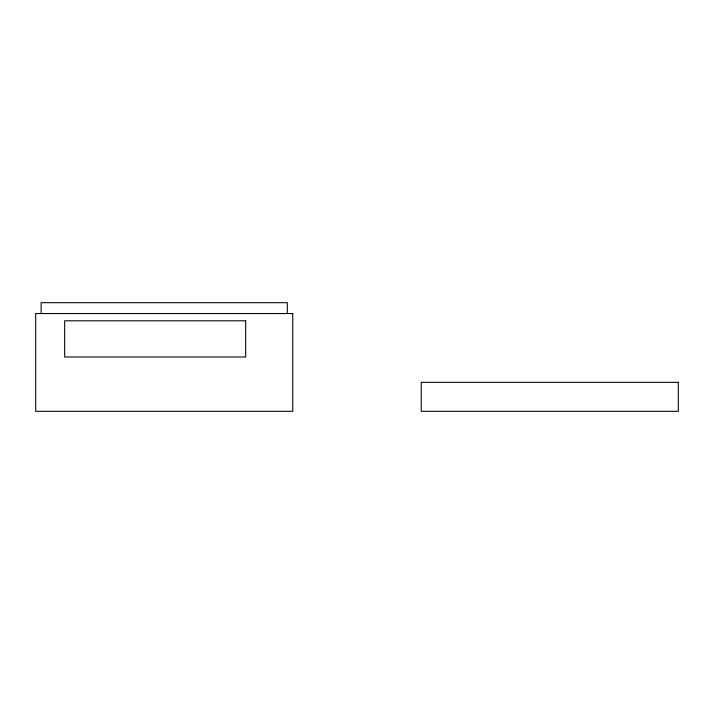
<?xml version="1.0" encoding="UTF-8"?>
<svg xmlns="http://www.w3.org/2000/svg" width="714" height="714" viewBox="0 0 714 714"><rect width="100%" height="100%" fill="white"/><g stroke="black" fill="none" stroke-linecap="round" stroke-linejoin="round"><path stroke-width="1.07" d="M287.323 313.553L287.323 302.691L41.126 302.691L41.126 313.553M292.749 313.553L35.7 313.553L35.7 411.309L292.749 411.309L292.749 313.553M245.687 320.791L64.662 320.791L64.662 357L245.687 357L245.687 320.791M678.3 382.347L421.251 382.347L421.251 411.309L678.3 411.309L678.3 382.347"/></g></svg>
